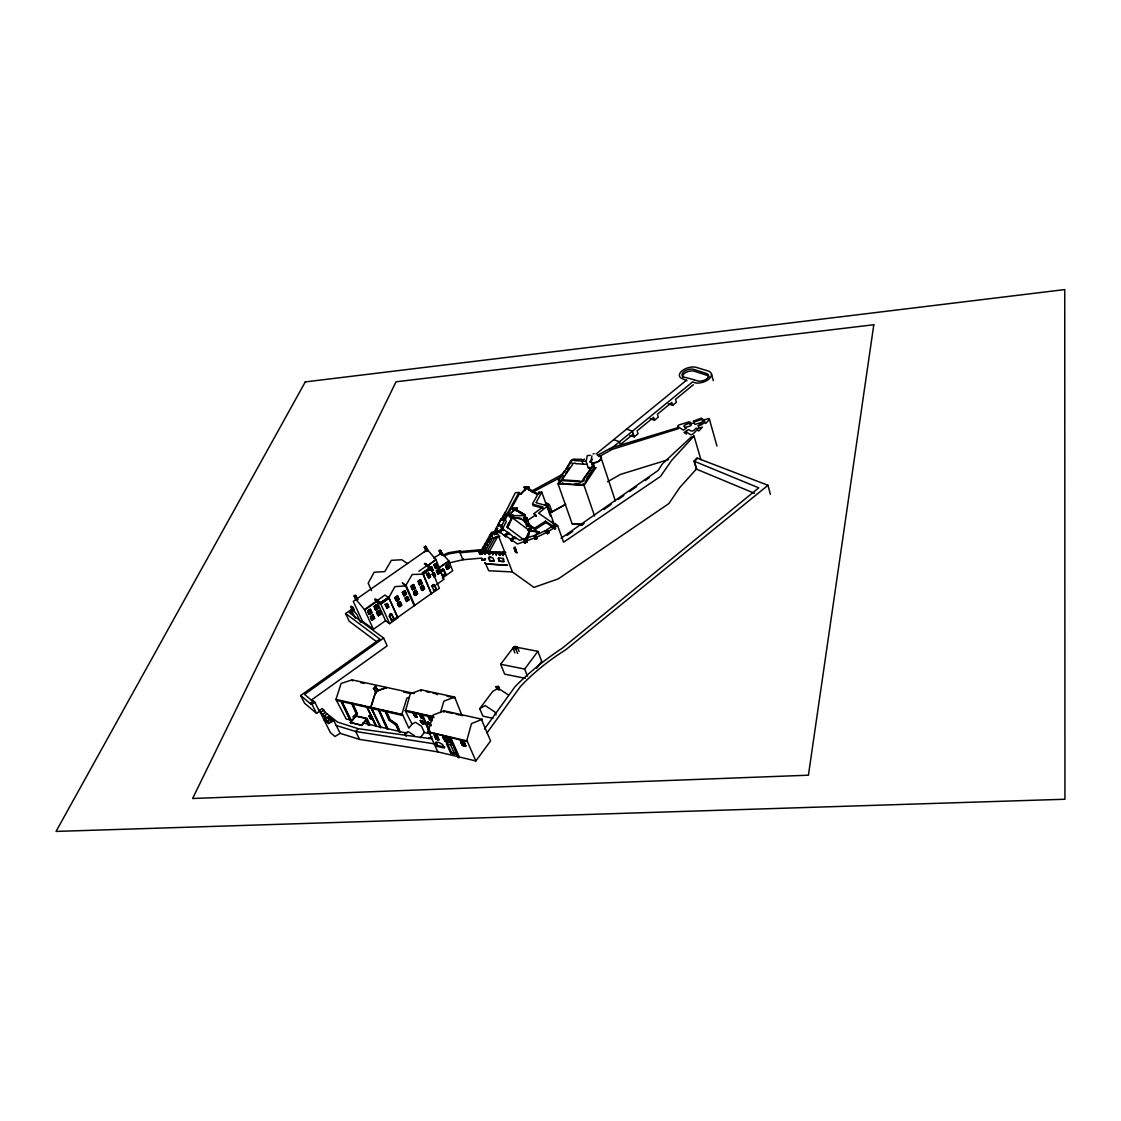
<?xml version="1.0" encoding="UTF-8"?>
<svg xmlns="http://www.w3.org/2000/svg" width="1121" height="1121" viewBox="0 0 1121 1121"><rect width="100%" height="100%" fill="white"/><g stroke="black" fill="none" stroke-linecap="round" stroke-linejoin="round"><path stroke-width="1.5" d="M481.329 554.082L481.007 552.849A1.667 0.953 -21.6 0 1 479.886 552.821L479.816 554.026L479.648 552.681A1.667 0.953 -21.6 0 1 479.494 551.952L479.073 551.742A2.298 1.317 -21.6 0 0 479.017 552.821L479.648 552.681M380.72 603.841L380.355 602.383L375.577 598.964L374.89 599.455L380.902 603.967L389.267 598.096L388.875 597.185L380.299 602.902L389.632 623.654L397.899 617.783L389.085 597.969L380.439 604.037L375.339 600.366M482.352 558.819A1.892 1.093 -21.6 0 0 482.661 560.122A1.892 1.093 -21.6 0 0 484.833 559.757L484.076 560.08L485.113 559.183M591.916 455.869L590.767 461.768L592.547 459.12M440.497 712.55L443.888 701.143L454.678 697.066L421.174 689.821L410.272 693.787L405.452 711.176L434.037 717.636M380.902 603.967L380.019 603.098L388.875 597.185M389.057 597.577L380.173 603.518M371.107 706.791L375.899 691.167L370.701 707.295L380.846 727.571L371.668 708.248M378.422 690.886L375.367 686.22L373.461 688.56L376.32 692.792L376.726 691.419L375.801 691.279M513.124 517.65L521.195 518.715L512.241 517.706L507.827 527.627L507.056 527.22C507.687 521.167 513.782 520.354 509.971 516.627C513.838 511.891 512.97 518.855 513.95 517.65M513.502 517.93L513.334 517.061M520.817 518.434L526.071 523.101L525.553 521.727M528.762 532.195C516.739 557.501 534.297 531.088 527.963 530.051C530.709 524.6 532.139 533.358 531.298 530.485L539.229 532.139L533.694 536.118M531.298 530.485L531.466 531.382L529.813 530.864M538.837 531.844L532.587 531.368M463.337 558.538L462.875 559.757L448.75 562.98M442.613 555.343L448.4 552.723L460.199 550.831L459.736 552.036L448.736 553.9L444 555.988M481.694 558.104L462.875 559.757L460.03 552.751L460.199 550.831M431.571 593.906L423.079 573.602L431.249 567.744L425.097 563.429L424.341 563.947L429.875 567.604L422.365 572.873L431.221 593.668L439.404 588.343L431.039 568.473L423.107 574.05M430.996 567.632L422.365 572.873M507.435 527.515L511.863 517.412L528.453 529.855M525.301 541.107L529.154 532.489M501.676 525.847L500.807 527.585L503.637 530.527L503.119 529.154L499.504 531.55L500.022 532.923L495.79 528.986L497.318 525.959L501.676 525.847L502.208 527.22L502.138 524.95L505.235 518.827L500.877 518.939L497.78 525.062L498.299 526.422M501.858 530.317L506.272 521.559L505.235 518.827M550.467 516.206L541.765 492.147L538.949 492.175L532.419 504.142L542.914 506.972L533.96 513.642L536.356 516.249L533.96 513.642M541.765 492.147L536.02 502.712L547.609 505.977L554.615 525.343M513.39 510.644L508.668 515.576L524.838 515.716L525.287 514.917L517.538 510.545L525.287 514.917M520.789 494.235L526.59 488.462L536.637 494.151L537.688 493.548L536.763 493.913L528.986 489.821L528.692 486.808L524.39 486.836L524.95 489.849L525.539 489.246M479.073 551.742L479.928 552.681L479.382 551.364A2.298 1.317 -21.6 0 1 480.853 550.481L483.235 550.397A1.471 0.841 -21.5 0 0 483.123 550.747L483.221 551.042A1.471 0.841 -21.5 0 0 483.936 551.35L485.141 551.406L485.211 554.306L485.841 551.434L488.966 551.56L489.681 553.41L488.994 554.531L490.381 553.438L489.653 551.588L492.904 551.728L493.618 553.578L492.862 554.769L493.478 551.756L496.225 551.882L496.939 553.718L496.183 554.965L496.925 551.91L499.49 552.022L500.204 553.872L499.42 555.161L500.877 553.9M483.627 549.668L485.043 547.104L483.137 547.09L481.708 549.64L483.627 549.668L484.146 551.882L483.417 550.047M485.365 546.516L486.71 544.091L484.833 544.077L483.473 546.502L485.365 546.516L485.771 548.954L485.043 547.104M486.99 543.573L488.574 540.714L486.752 540.7L485.127 543.573L486.99 543.573L487.439 545.927L486.71 544.091M488.896 540.126L490.185 537.8L488.378 537.8L487.089 540.098L488.896 540.126L489.288 542.55L488.574 540.714M490.438 537.337L491.671 535.109L489.905 535.109L488.644 537.337L490.438 537.337L490.9 539.635L490.185 537.8M491.951 534.605L493.212 532.307L491.488 532.293L490.185 534.605L491.951 534.605L492.385 536.945L491.671 535.109M485.099 551.56L492.455 538.206L499.868 536.244L494.613 538.22L486.542 552.709M495.916 531.844L494.221 531.83L495.762 529.098L497.444 529.098L495.916 531.844L496.323 534.647L495.51 532.573L493.815 532.559M388.749 597.731L394.886 586.633L405.55 585.919L412.234 574.47L423.332 574.19L431.333 568.263M495.51 532.573L494.235 534.899L493.212 532.307M502.376 520.172L503.749 517.678L502.18 517.678L500.078 521.405M506.188 513.264L504.128 514.217L505.375 511.989M513.278 511.344L514.665 509.971L517.384 511.33L517.033 507.897L512.731 507.897L513.068 511.344L508.668 515.576M529.238 489.821L528.692 486.808M517.033 507.897C516.641 512.703 520.48 512.759 524.838 515.716M528.986 489.821L529.448 488.994L536.959 493.548L539.439 493.534L538.949 492.175M517.384 511.33L517.678 510.615M508.85 515.716L509.004 514.973M488.252 553.564L497.346 537.183L495.132 537.239M524.95 489.849L524.39 486.836M503.483 520.242L518.995 492.441L515.282 492.806L501.395 520.298L500.877 518.939M504.814 520.144L519.499 493.8L518.995 492.441M498.593 524.053L499.77 521.952M496.183 554.965L495.454 553.129L496.225 551.882M499.42 555.161L498.705 553.312L499.49 552.022M488.994 554.531L488.266 552.695L488.966 551.56M485.211 554.306L485.141 551.406M503.96 561.565L499.279 561.285L503.96 561.565L502.839 558.678L500.246 557.894L498.144 558.384L499.279 561.285M503.203 555.399L502.488 553.536L505.221 553.368L505.753 552.289L503.343 552.191L504.072 554.04L503.203 555.399L501.76 553.494L502.628 552.149L500.148 552.05L499.321 553.354L500.036 555.203M502.488 553.536L503.343 552.191M502.488 555.343L503.343 553.998L502.628 552.149M494.207 560.962L489.625 560.682L494.207 560.962L493.072 558.076L490.522 557.291L488.49 557.796L489.625 560.682M485.099 562.714L486.01 563.891L485.183 562.952M489.653 554.573L488.924 552.737L489.653 551.588M492.862 554.769L492.133 552.919L492.904 551.728M687.103 430.436L684.034 432.496L686.556 434.093M586.745 478.331L592.981 469.012M594.55 516.01L584.055 485.407L595.854 467.737L593.626 467.597L595.854 467.737M559.799 481.343A3.181 1.78 -19.4 0 0 559.631 483.417A3.181 1.78 -19.4 0 0 562.616 483.627L579.627 484.734A3.251 1.836 -19 0 0 583.649 484.58A3.251 1.836 -19 0 0 585.246 481.848L594.662 467.751L593.64 464.697L583.032 479.27A2.102 1.177 -19 0 1 581.799 481.105A2.102 1.177 -19 0 1 579.221 480.951L561.803 479.83A2.088 1.163 -19.4 0 1 559.155 479.83A2.088 1.163 -19.4 0 1 560.192 477.994L571.374 461.642A1.696 0.939 -19 0 1 572.775 460.227A1.696 0.939 -19 0 1 574.625 460.633L586.185 461.292M593.64 464.697L584.209 478.793A3.251 1.822 -19 0 1 582.598 481.512A3.251 1.822 -19 0 1 578.562 481.68L561.551 480.587A3.195 1.78 -19.4 0 1 558.412 480.236A3.195 1.78 -19.4 0 1 559.169 477.924L565.769 469.531L570.351 461.586A3.181 1.752 -19 0 1 572.509 459.512A3.181 1.752 -19 0 1 575.774 459.358L581.533 459.218L582.864 463.772M591.089 461.782L589.786 461.712L591.089 461.782L592.701 466.574M591.58 468.074L588.273 467.877L589.618 467.331M599.637 456.009A5.801 3.223 -18.5 0 1 600.338 459.54A5.801 3.223 -18.5 0 1 594.887 462.553L591.832 462.861A6.292 3.489 -18.5 0 0 600.73 459.624A6.292 3.489 -18.5 0 0 597.493 455.252L598.558 455.658M584.601 459.064L581.827 460.745M582.458 524.628L572.158 523.829L557.978 483.712L559.94 480.825M561.999 478.373L563.765 475.78M567.506 470.316L569.454 467.471M561.257 481.021L572.425 464.669A1.696 0.939 -19 0 1 573.812 463.253A1.696 0.939 -19 0 1 575.662 463.66L587.222 464.332M487.089 732.826L520.452 686.486A189.309 129.994 -19.2 0 1 565.671 649.83L767.969 485.295L770.365 494.277M484.44 729.028L514.931 686.823A242.36 169.733 -18.5 0 1 562.097 648.33L758.749 487.831L693.997 461.151L696.87 457.985L767.969 485.295M475.865 760.949L490.606 740.911L482.016 720.817L482.226 719.304L444.098 710.812L433.182 714.988L427.928 731.831L466.546 741.471L467.037 740.813L475.865 760.949L459.344 756.997L450.418 736.959L449.297 738.249L448.148 737.982L450.264 740.421L449.297 738.249M536.693 668.102L541.737 661.292L537.87 651.343L513.95 646.733L500.639 664.263L504.674 674.141L525.203 678.331M464.809 744.134L463.351 743.798L464.809 744.134L465.747 746.264L464.29 745.913L466.168 745.703M459.344 756.997L458.881 757.642L458.545 756.815L437.821 751.869L359.547 739.384L340.125 733.33L333.736 720.439L328.761 716.263L323.941 719.752L328.537 723.648L333.736 720.439M527.487 676.187L524.656 669.069L537.87 651.343M462.23 741.247L463.702 741.598L464.626 743.727L463.169 743.377L462.651 740.687L463.59 742.817L465.047 743.167M461.207 742.915L460.689 740.238L461.207 742.915L462.665 743.265L462.146 740.575L462.665 743.265M461.39 743.335L463.267 743.111L463.786 745.801L462.328 745.465L461.39 743.335L462.847 743.671L463.786 745.801M454.79 754.279L450.572 744.834L446.55 743.896L450.768 753.312L454.79 754.279L455.448 753.396L451.441 752.429L447.209 743.013M462.847 743.671L463.59 742.817M462.328 745.465L461.81 742.775M466.546 741.471L471.465 723.606L482.226 719.304M499.181 689.779L498.537 686.444L495.86 686.613L496.981 689.331L499.181 689.779L498.537 686.444M450.768 753.312L451.441 752.429M451.371 742.901L450.852 740.21L451.371 742.901L450.222 742.62L449.689 739.944L451.791 742.34M450.572 744.834L451.245 743.952M492.946 718.323L482.885 716.109L479.704 708.668L492.708 691.391L497.444 688.7M444.084 738.585L444.645 741.317L445.864 741.612L445.303 738.865M446.214 741.682L447.825 741.415L446.214 741.682L445.233 739.51L446.845 739.229M447.629 739.804L447.069 737.072L447.629 739.804L448.778 740.084L446.648 737.632M448.722 742.27L450.306 741.99L448.722 742.27L447.783 740.154L449.353 739.874M437.05 746.334L435.452 742.803L438.395 742.214L442.655 744.498L444.238 748.029L437.05 746.334L437.694 745.479L436.097 741.948M445.752 736.763L446.284 739.454L445.093 739.173L444.561 736.497M443.51 738.809L442.977 736.119L443.51 738.809L444.743 739.103L444.21 736.413L444.743 739.103M514.959 652.954L513.11 648.344L514.609 646.383L517.285 646.901L519.121 651.511M445.864 741.612L444.883 739.426L446.704 738.907M444.645 741.317L446.284 741.051M447.811 737.898L449.199 739.524L448.05 739.257M517.636 653.487L515.8 648.863L517.285 646.901M438.017 737.884L436.756 737.59L437.708 739.692L438.97 739.986L438.017 737.884L436.756 737.59M437.358 739.608L436.826 736.959L434.948 737.17L435.901 739.271L437.358 739.608L436.405 737.506L434.948 737.17M437.708 739.692L437.176 737.029M436.237 737.128L435.691 734.437L436.237 737.128L434.78 736.777L434.233 734.087L435.2 736.231L436.658 736.567M436.041 734.507L437.835 737.492L437.302 734.801M437.835 737.492L436.994 736.651M435.901 739.271L435.368 736.609M430.66 733.919L424.341 732.447L421.51 726.24L415.443 722.274L412.024 724.054L408.829 728.146L402.677 714.862L386.156 711.092L389.884 720.074L396.61 724.614L400.099 732.083L396.918 724.222L390.192 719.682L386.156 711.092M428.264 732.588L428.768 731.929L437.821 751.869M443.888 712.311L444.098 710.812M454.678 697.066L461.88 715.282M427.76 722.05L428.376 723.423C431.039 724.755 426.12 719.724 428.18 723.662L430.324 724.334L430.94 725.693L428.684 722.274M430.772 720.369L428.348 717.118L429.721 720.13L430.772 720.369L429.413 717.356L428.348 717.118M428.46 723.62L429.819 725.441L428.46 723.62L429.399 723.83M430.982 720.411L429.623 717.398L430.702 717.636L432.061 720.663L428.544 716.865M429.609 722.765L430.226 724.138L428.726 722.569L430.422 723.886M429.539 723.69L429.819 725.441M429.441 724.138L431.123 725.441L429.623 723.886M420.221 737.786L424.341 732.447M423.332 722.26L421.706 720.677M423.416 722.456C424.481 726.128 423.598 721.279 422.239 722.485M422.645 723.788L421.006 722.204L422.645 723.788L422.337 722.036M423.85 724.068L422.421 722.232M429.077 718.701L430.324 718.701M430.702 717.636L429.819 717.16M430.044 718.757C427.003 717.888 433.981 719.29 430.128 718.953M421.51 717.006L422.575 716.964L423.023 718.603L421.02 718.155L420.389 716.753L421.468 716.711M423.22 722.709L420.907 721.994L420.291 720.635L421.51 720.635L422.855 723.844M420.473 720.397L421.93 722.232L421.51 720.635M415.26 715.604L416.844 717.202L416.409 715.576C413.607 714.385 417.04 718.883 415.232 715.31L414.083 715.338L415.681 716.936M422.379 717.216L420.291 716.543L419.843 714.904M421.37 716.501L420.725 715.1L423.023 718.603M420.964 715.156L422.295 716.992L420.964 715.156L421.65 715.59M437.246 694.726L437.708 694.123L432.86 693.072M421.594 716.557L421.902 718.351M400.099 732.083L399.118 731.859L396.231 724.628L389.281 719.78L385.078 710.854L381.911 710.125M416.844 717.202L416.213 715.815L413.985 715.114L413.537 713.474L415.134 715.1L413.537 713.474M416.311 715.352L415.667 713.951L414.532 713.979L415.471 714.203C417.853 716.403 413.733 715.338 414.49 713.685M414.714 716.725L415.863 716.697M415.891 716.978L415.457 715.352M402.677 714.862L401.808 714.371L406.881 698.075L409.193 697.36M405.452 711.176L412.024 724.054M421.062 691.209L421.174 689.821M387.586 729.14L378.744 709.411L387.894 728.762L381.154 727.179M380.846 727.571L376.558 726.1L367.043 707.197M376.558 726.1L369.972 724.558L367.029 718.449L355.721 715.815L350.327 722.47L361.803 725.455L366.511 719.598L369.299 725.399L369.972 724.558M385.078 710.854L388.973 720.172L395.923 725.021L399.118 731.859M371.093 718.561L369.916 716.277M371.794 718.953L370.757 716.249L369.061 716.081L370.266 718.589L371.794 718.953L370.603 716.445L369.061 716.081M369.299 725.399L368.375 725.175L369.047 724.348M368.375 725.175L365.586 719.388L366.259 718.547L356.898 716.375L355.203 716.964L350.481 722.779M350.327 722.47L361.649 725.133L367.029 718.449M370.266 718.589L371.948 718.757M371.163 717.622L369.622 717.258M386.717 687.439L377.469 690.69L386.381 687.86M373.461 688.56L374.428 688.77L376.334 686.43M340.966 701.256L350.312 720.411L341.288 700.877M350.312 720.411L351.083 720.13L341.751 700.989M402.271 715.366L336.44 700.373L335.964 699.392L341.12 683.418L352.092 679.887L414.448 693.493M336.44 700.373L346.207 718.995L350.621 720.018M693.997 461.151L696.351 469.11L679.915 487.355L668.887 503.567L558.328 578.842L533.96 587.39L512.409 571.948L495.79 528.986M432.202 738.893L358.244 728.706L355.707 731.495L336.23 725.483M700.947 459.792L694.011 435.999L671.703 460.311L660.465 476.439L563.597 542.186L557.627 525.609L555.652 524.138L553.017 525.805L555.484 528.664L554.601 529.224L552.121 526.366L546.572 529.869L549.038 532.741L547.44 533.75L544.96 530.878L535.698 535.095L536.833 538.767L535.263 539.327L534.745 537.94L526.492 540.826L527.01 542.214L525.357 542.788L524.838 541.401L517.468 543.993L511.456 539.832L515.17 537.351L519.612 540.364L524.082 538.907L524.614 540.28L526.422 539.691L525.903 538.304L534.114 535.614L534.633 537.001L536.216 536.483L535.698 535.095M479.76 551.56L479.914 551.406A1.667 0.953 -21.6 0 1 482.408 551A1.667 0.953 -21.6 0 1 481.413 552.709L481.862 553.928M698.243 425.742L704.128 420.375C706.776 421.86 700.485 426.106 698.243 425.742L698.929 428.124L702.377 427.101L698.775 431.025L697.78 430.226M525.203 489.05L520.284 494.207L520.831 493.408M697.626 458.265L694.431 461.32L696.772 469.293M481.806 558.973A2.074 1.205 -21.6 0 0 482.815 559.954A2.074 1.205 -21.6 0 0 485.001 559.281L485.351 558.959A2.074 1.205 -21.6 0 0 485.603 558.608M484.188 559.281L484.762 559.603A1.653 0.953 -21.6 0 1 482.478 558.917M352.849 716.894L356.632 713.545L351.658 703.245L356.324 713.923M353.577 717.062L357.431 713.727L352.456 703.428L357.123 714.105M629.848 435.326L634.234 436.882L638.031 433.757L637.12 430.856L653.641 417.306L654.524 420.207L658.265 417.138L657.382 414.238L671.801 402.411L672.656 405.312L676.355 402.271L675.501 399.384L693.367 384.727M610.174 449.409L692.568 381.939L695.987 383.018A10.818 5.745 -16.1 0 0 709.593 378.492A10.818 5.745 -16.1 0 0 708.08 370.981L696.001 367.282A10.607 5.605 -16.3 0 0 681.806 371.009A10.607 5.605 -16.3 0 0 682.647 378.814L686.837 380.706M633.323 433.981L620.403 444.575L619.507 441.772L613.663 439.67M596.064 454.047L686.655 380.075M547.609 505.977L538.626 513.138L556.156 525.525L555.652 524.138M325.286 712.424L322.245 708.472L319.401 710.518L322.428 714.483L325.286 712.424L337.631 722.134L358.244 728.706M327.108 713.965L324.249 716.025L322.428 714.483M300.666 695.51L304.562 703.231L316.556 713.376L319.387 711.345L314.847 702.264L313.418 701.073L310.573 703.105L311.232 704.408L300.666 695.51L379.893 639.096L345.576 613.509L352.344 609.053L357.039 614.644L360.57 622.309L362.335 621.062L373.405 629.287L385.554 620.684L389.632 623.654M321.223 712.059L324.067 709.999M436.475 584.63L444.014 579.291L435.915 559.589L427.423 549.654L356.8 598.88L355.147 595.265L354.138 595.98L355.791 599.581M310.573 703.105L312.002 704.296L314.847 702.264M424.214 551.938L426.176 550.537M311.274 700.135L387.165 645.85L383.634 638.087L349.304 612.598L351.868 610.819L355.413 618.456M383.634 638.087L304.562 694.403L314.076 702.377L313.418 701.073M388.328 596.792L397.563 617.545L431.221 593.668M373.265 619.437L371.752 619.983L373.265 619.437L371.668 615.653L372.803 614.854L373.868 616.648L371.037 618.442M374.316 618.175L373.181 618.974L374.68 618.442L373.615 616.62L374.68 618.442M377.987 611.197L379.052 613.019L377.987 611.197L379.108 610.399L380.187 612.22L377.357 613.986L378.422 615.793L379.585 614.981L378.884 613.439L377.707 611.393L376.558 612.206L377.623 614.028L376.558 612.206M379.851 614.798C378.295 610.483 379.052 616.564 380.986 614L379.921 612.178L380.986 614M440.945 571.654L443.93 569.552A2.06 1.569 -56.1 0 0 440.945 571.654L440.105 571.107A2.06 1.555 -56.1 0 1 440.413 569.972M435.284 575.83L434.219 576.586L435.494 575.97L434.64 574.288L435.494 575.97M439.082 573.434L437.765 574.092L439.082 573.434L437.484 569.972L436.377 570.757L437.975 574.218M440.455 572.481L439.166 573.097L440.455 572.481L438.857 569.006L437.765 569.776L439.362 573.237M447.84 563.989L448.442 564.802L447.363 565.559L446.761 564.746L448.302 568.571L447.209 569.328L446.494 568.249L447.938 567.716M447.209 569.328L446.606 568.473L448.89 566.553L447.825 567.31L448.54 568.389L449.605 567.632L449.003 566.792L449.605 567.632M397.352 603.238L400.169 601.711L401.654 605.06L399.006 606.713C396.035 598.11 398.403 610.847 401.654 605.06M413.439 592.056C415.345 588.609 412.36 597.787 416.227 594.691L414.812 591.103L415.961 590.277L417.573 593.752L416.409 594.564L417.573 593.752M421.986 590.515L420.389 587.054C423.85 584.167 421.622 593.191 422.953 589.618M422.855 585.316L424.453 588.777L423.346 589.562L421.748 586.087L423.009 585.414L423.668 586.97L421.16 588.861L422.169 587.824L421.51 586.269M397.521 603.364L400.169 601.711M404.835 598.194L406.11 597.521L407.582 600.87L406.461 601.655L404.989 598.306M406.222 597.227L407.469 596.554L408.941 599.903L407.68 600.59L406.363 597.325M414.812 591.103L416.115 590.389M421.664 586.367L420.389 587.054M423.009 585.414L421.748 586.087M446.957 568.711L447.685 567.716L448.302 568.571M448.288 567.787L449.353 567.03M446.859 569.09L447.938 568.333M449.255 567.408L448.54 568.389M399.58 603.911L400.842 603.238L399.735 604.009C397.324 598.866 402.145 609.39 399.707 604.191L400.814 603.42M423.514 586.872L422.575 587.754M408.17 598.138L407.063 598.908M414.139 593.668L416.662 591.874M405.62 599.973L406.881 599.287M407.147 599.104L408.254 598.334L408.941 599.903M416.858 592.112L414.195 593.794M421.314 588.959L422.169 587.824M423.78 587.222L422.519 587.894M442.094 575.844L445.065 573.728L445.906 574.288L442.921 576.39L440.819 572.789M414.896 595.419L416.227 594.691M424.453 588.777L423.346 589.562M442.263 578.128L452.702 570.743L448.848 561.075L438.339 568.473M389.267 615.919L392.21 614.644L389.828 616.326A1.499 1.149 -53.4 0 1 390.528 614.378A1.499 1.149 -53.4 0 1 392.21 614.644M397.479 616.83L391.832 620.796L389.351 616.102L391.719 614.42L394.214 619.128L391.719 614.42M431.711 586.521L434.023 584.882L436.461 589.45L434.135 591.075L433.435 590.599L435.761 588.973M389.351 616.102L392.294 614.826M436.461 589.45L434.724 585.358L432.412 586.998L434.135 591.075M434.71 566.778L437.302 564.956L436.447 563.246L435.34 564.017L436.952 567.534L438.059 566.75L437.19 565.026L438.059 566.75M437.4 565.166L435.999 565.601L437.302 564.956M369.145 614.28C372.368 612.108 368.431 616.452 368.445 612.739L369.986 612.178L368.809 613.005L369.51 614.546M372.088 612.739L370.533 613.299L372.088 612.739L370.196 609.123L369.005 609.964L370.687 613.719M375.479 609.824C378.674 607.68 374.736 611.982 374.764 608.269L375.941 607.456L376.642 609.011M378.408 608.283L376.88 608.843L378.408 608.283C378.085 605.116 374.932 607.33 377.245 609.095M431.767 570.897C434.724 568.809 430.814 572.845 431.109 569.328L432.23 568.557L432.874 570.113M437.849 566.623L436.952 567.534M435.579 568.501L436.728 567.688L435.102 564.185L433.953 564.998L435.368 568.361L436.728 567.688M427.367 574.442L429.021 573.279L429.693 574.863L428.04 576.026L426.667 573.966L428.04 576.026M394.97 597.605L397.479 595.84L399.118 599.315C395.559 605.943 393.289 591.328 396.61 601.08M403.448 591.636L405.073 595.125L403.952 595.91L402.313 592.434L403.448 591.636L404.289 593.331M404.807 590.683L406.433 594.158L405.312 594.957L403.686 591.468L404.807 590.683L405.648 592.378L403.098 594.228M410.959 586.339C412.626 583.158 411.099 590.753 411.113 586.451M412.332 585.386L413.495 584.559L414.336 586.269L411.743 588.133L412.584 589.828L413.733 589.015C411.239 580.454 411.939 589.324 414.336 586.269M419.534 584.854L417.923 581.379L419.058 580.58L420.655 584.055L419.38 584.756L420.655 584.055M420.893 583.887L419.296 580.412L420.403 579.641L422 583.116L420.739 583.789L422 583.116M395.124 597.703L397.633 595.952M403.602 591.748L402.313 592.434M404.961 590.781L403.686 591.468M412.486 585.484L413.649 584.672M419.212 580.678L417.923 581.379M420.543 579.739L419.296 580.412M385.526 604.681L387.221 603.49L387.922 605.046L386.227 606.237L385.049 604.331L386.227 606.237M427.339 575.549L429.693 574.863M429.133 574.737L427.479 575.9L428.867 577.988L430.52 576.825L429.133 574.737L430.52 576.825M438.227 568.193L448.848 561.075M370.238 616.662C372.662 614.784 369.019 618.189 372.116 620.249M385.736 605.886L387.922 605.046M371.668 615.653L373.167 615.121M376.922 612.472L378.071 611.66L378.772 613.215M378.352 611.463L379.487 610.665M404.135 593.233L403.014 594.018L404.373 593.527M405.494 592.266L404.373 593.065L405.746 592.575L406.433 594.158L405.312 594.957M411.659 587.936L413.257 587.278L413.943 588.861L415.106 588.049L414.266 586.353L415.106 588.049M428.18 576.376L429.833 575.199M387.586 605.046L385.89 606.223L387.123 608.227L388.805 607.036L387.586 605.046L388.805 607.036M398.333 597.563L395.839 599.315M418.694 583.158L421.244 581.351M434.43 576.726L432.818 573.251L433.883 572.509L434.738 574.19L433.575 575.031M411.743 588.133L412.892 587.32L413.733 589.015M413.257 587.278L414.42 586.451M431.655 574.358L432.762 573.574L434.163 576.909M434.093 572.635L432.818 573.251M438.339 571.64L437.694 570.099L436.377 570.757M437.12 572.551L439.698 570.687L439.054 569.146L437.765 569.776M386.381 606.573L388.062 605.382M429.819 576.348L428.166 577.525L428.867 577.988M370.939 618.189L372.088 617.377L371.387 615.849M373.868 616.648L372.733 617.447L372.032 615.919M447.363 565.559L445.443 565.685L446.046 566.497L447.125 565.727M377.259 613.762L378.408 612.949M378.688 612.753L380.187 612.22M445.794 565.923L446.887 565.152M447.125 564.984L448.204 564.227M371.401 618.708L372.088 617.377M372.48 617.419L373.98 616.886M377.357 613.986L378.884 613.439M379.15 613.243L380.285 612.444M388.314 606.685L387.123 608.227M396.47 600.968L399.118 599.315M405.073 595.125L403.952 595.91M413.579 588.917L412.43 589.716L411.897 588.245M414.952 587.936L413.943 588.861M434.738 574.19L433.673 574.933M438.129 571.514L437.022 572.299L438.437 571.892M439.502 570.547L438.409 571.318L439.81 570.939M446.999 565.32L448.078 564.564L448.806 565.685L447.727 566.441L446.761 565.502L446.046 566.497M445.766 566.469C447.237 564.48 445.906 569.356 446.845 565.713M447.097 565.545L448.162 564.788L448.806 565.685M434.836 574.428L433.196 574.989L432.762 573.574M440.105 571.107L443.089 568.992L440.175 571.262L441.015 571.808L444 569.706L445.906 574.288M447.447 565.769L448.526 565.012M446.046 567.142L447.125 566.385M448.442 565.446L447.377 566.203L448.19 567.548M378.057 615.527L379.585 614.981M379.487 614.532L380.622 613.733M446.144 567.394C449.171 566.021 445.401 567.338 446.494 568.249M447.475 566.455L448.54 565.699L449.255 566.792M447.825 566.694L448.904 565.937M331.816 721.7L329.392 719.528L326.701 721.42L325.608 719.22L328.299 717.328L331.928 720.579L329.224 722.485L325.608 719.22M440.427 553.97L441.408 553.284L440.105 550.145L439.124 550.845L440.427 553.97L441.758 554.839L442.753 554.138L440.105 550.145M362.335 621.062L353.255 601.402L356.016 599.427L364.451 609.586L384.979 595.055L389.267 598.096M418.932 571.234L427.143 565.488L430.002 567.38M435.915 559.589L427.171 566.161L435.873 559.813M376.936 601.431L364.661 610.034M367.618 610.931C371.065 609.221 365.558 611.548 368.809 613.005M373.952 606.489C376.418 604.597 372.733 608.016 375.843 610.09M377.006 609.278L375.367 605.494L376.53 604.681L377.595 606.503L376.067 607.05L377.595 606.503M369.005 609.964L370.561 609.39L371.261 610.931L370.07 611.772L370.897 610.665M375.367 605.494L376.894 604.948M431.459 566.75L430.352 567.52L431.669 566.876L432.328 568.445L431.221 569.23L432.117 568.305L431.669 566.876M436.644 563.373L435.34 564.017M431.249 567.744L425.097 563.429M368.319 612.486L369.86 611.912L368.683 612.753L367.982 611.197M374.666 608.044L375.829 607.218L375.129 605.662M376.194 607.484L375.031 608.311L374.33 606.755M371.724 612.472L371.009 610.931L369.832 611.758L371.373 611.197M375.129 608.535L375.829 607.218M376.544 607.54L377.707 606.727M431.613 586.311L433.939 584.672L434.724 585.358M391.271 620.389L393.639 618.722M567.072 535.39L572.747 531.41M581.267 525.427L584.111 523.423M603.981 509.466L611.085 504.478M618.189 499.49L623.865 495.51M629.54 491.516L636.644 486.528M645.164 480.545L649.423 477.546M352.386 607.89L353.059 607.428L354.306 610.132L353.647 610.595L350.635 606.601L353.059 607.428M439.124 550.845L440.469 551.714L441.45 551.014M433.533 557.992L441.828 553.115L448.722 560.794M431.109 569.328L432.117 568.305M561.089 538.22L658.167 470.414L662.483 463.8L691.279 436.952A3.699 2.06 -16.4 0 0 694.011 435.999M425.784 550.789L424.27 547.174L425.644 546.221L428.082 550.439L426.723 551.392L426.05 550.607M355.021 596.624L356.044 595.924L357.697 599.525L356.688 600.239L354.138 595.98M424.27 547.174L425.195 547.777L426.569 546.824M499.504 531.55L505.893 536.987L505.361 535.614L509.018 533.162L515.688 538.725L515.17 537.351M515.282 551.672L517.159 552.989L515.24 548.491L514.035 547.496L514.007 548.309L515.282 551.672L516.136 551.098L515.057 546.936M526.842 520.873L535.852 514.861M505.361 535.614L510.587 539.229L514.301 536.749M510.587 539.229L511.106 540.602L514.819 538.136M504.31 534.885L507.967 532.447L508.5 533.834L504.842 536.258M498.705 531.004L502.306 528.608M499.223 532.377L502.839 529.981M528.509 523.927L534.353 528.285L545.507 521.195L552.667 525.889M531.074 531.088L531.83 531.158M553.157 527.276L546.011 522.582L534.871 529.658L534.353 528.285M539.005 532.741L529.028 525.301L528.313 525.763L530.836 526.758M527.963 530.051L530.92 528.706M523.409 518.014L525.203 516.879L527.29 518.434L525.581 519.794L523.409 518.014L525.287 517.103L527.374 518.659M527.29 518.434L525.497 519.569L528.257 526.674M545.479 532.265L547.076 531.256M547.44 533.75L546.922 532.363L536.314 537.379L536.833 538.767M546.572 529.869L548.533 531.354L554.096 527.837M553.017 525.805L554.979 527.276L557.627 525.609M509.971 516.627L513.026 515.226M525.525 518.673C528.019 517.65 524.782 520.186 524.053 517.552L524.978 516.977L526.45 518.084M523.815 517.972L525.174 517.117L526.926 518.477L525.567 519.317L523.815 517.972L525.02 516.725L526.926 518.477M523.661 517.566L525.427 518.911L526.786 518.07M340.125 733.33L334.969 736.511L330.373 732.602L319.401 710.518M479.704 708.668L485.239 705.571L494.837 711.975L496.099 714.96M607.512 481.778L620.431 474.421L668.382 459.61M599.118 456.597L612.248 449.353L678.275 428.698A3.545 1.962 -16.6 0 1 678.723 427.886M550.565 512.647L552.036 511.849M550.411 512.591L552.093 511.989L549.598 505.081A6.208 4.932 -45.3 0 0 545.493 503.147M531.27 491.278L562.532 474.295M597.451 455.322L608.086 449.549A12.597 6.992 -18.1 0 1 613.173 447.279L677.939 427.647M565.502 504.338L552.093 511.989M551.896 511.793L565.559 504.478M532.293 492.343L559.841 477.686M483.529 559.996L483.838 560.024M485.141 562.784L488.728 570.743L512.409 571.948M485.883 563.961L507.519 565.25L486.01 563.891M565.545 473.188L566.834 472.572L566.539 471.745M428.292 738.417L432.131 736.735M485.407 558.973A1.892 1.093 -21.6 0 1 483.067 560.024L484.076 559.968M593.121 453.935L594.102 453.627M481.512 553.059L484.482 552.471M701.592 422.379L695.02 424.439L694.025 422.953L689.807 424.242L691.139 424.481L690.816 425.756L686.038 427.255A1.766 0.981 -16.5 0 0 685.295 427.605M490.872 556.759L488.84 557.263L489.975 560.136M480.993 553.214L479.466 553.143M590.305 455.308L587.278 455.616L586.115 461.502L588.273 467.877M519.499 493.8L521.125 493.632M460.493 551.546L482.955 549.528M460.03 552.751L482.324 550.761M497.78 525.062L502.138 524.95M524.067 487.439L528.355 487.411M512.157 508.92L516.473 508.92M504.072 517.103L502.502 517.103L503.875 514.651L505.417 514.651M496.141 528.411L497.822 528.411M495.02 533.904L496.715 533.918M487.803 541.933L489.625 541.961M503.343 553.998L504.072 554.04M485.141 552.513L488.266 552.695M488.924 552.737L492.133 552.919M492.708 552.961L495.454 553.129M496.127 553.157L498.705 553.312M499.321 553.354L501.76 553.494M484.118 559.113L485.057 559.463A2.298 1.331 -21.6 0 1 482.633 560.122A2.298 1.331 -21.6 0 1 481.624 558.959M484.258 559.477L485.127 559.533M575.045 483.669L580.272 484.006M557.978 483.712L584.055 485.407M572.102 523.689L582.416 524.488M434.163 743.812L355.707 731.495L359.547 739.384M531.69 530.779L539.229 532.139M513.712 517.341L521.195 518.715M513.11 648.344L515.8 648.863M500.639 664.263L524.656 669.069M495.86 686.613L498.06 687.075M426.386 691.671L429.623 692.372M446.999 696.141L455.028 697.879M360.822 682.703L364.115 683.418M403.504 692.035L410.034 693.451M446.102 711.961L452.73 713.446M456.037 714.189L462.665 715.66M405.045 710.28L433.631 716.725M409.039 711.387L420.151 713.895M423.822 714.722L431.655 716.487M421.93 714.778L428.965 731.312M413.341 713.713L414.308 713.937M419.66 715.142L420.543 715.338M416.073 716.739L417.04 716.964M431.179 720.172L432.244 720.411L430.884 717.398M335.964 699.392L401.808 714.371M357.277 704.52L365.306 706.356M367.352 706.819L370.168 707.463M371.976 707.869L378.141 709.271L386.983 729M420.291 720.635L421.314 720.873M427.563 722.302L428.502 722.513M421.188 721.952L422.211 722.19M423.037 723.591L424.032 723.816M427.928 731.831L466.21 740.715M433.799 734.647L435.27 734.984M436.882 735.362L435.607 735.068L436.573 737.198M442.557 736.679L443.79 736.959M444.14 737.043L445.331 737.324L446.284 739.454M460.269 740.799L461.726 741.135M365.586 719.388L366.511 719.598M461.628 742.368L463.085 742.705M443.664 739.131L444.883 739.426M445.233 739.51L446.424 739.776L447.405 741.962M447.783 740.154L449.885 742.55M449.269 740.505L450.432 740.771M436.321 738.725L437.779 739.061M438.129 739.145L439.39 739.44M462.749 744.905L464.192 745.241M362.812 722.877L367.478 723.984M387.894 728.762L399.426 731.467M400.407 731.691L406.853 733.204M437.694 745.479L444.883 747.175M532.909 505.501L543.419 508.331M511.61 519.121L510.826 518.729M668.242 403.854L672.656 405.312M650.124 418.708L654.524 420.207M626.583 429.119L632.44 431.179L634.234 436.882M696.351 469.11L754.517 493.31M704.815 422.757L705.768 423.416L709.145 419.73A1.457 0.799 -16.1 0 0 708.206 418.665L702.166 420.487L702.909 420.921M414.266 735.6L408.17 731.607L404.765 733.358L406.208 736.455M435.102 564.185L433.953 564.998M426.414 565.993L430.268 568.557M498.256 688.238L507.785 694.572M407.526 563.569L401.836 559.757L391.369 560.332L384.797 571.598L374.204 572.228L368.164 583.144L371.541 590.641M503.119 529.154L507.967 532.447M421.314 581.519L420.137 582.121M419.969 582.458L418.848 583.256M511.106 540.602L511.989 541.219L511.456 539.832M407.469 596.554L408.254 598.334M406.11 597.521L406.643 598.992L405.774 600.085M407.582 600.87L406.727 599.189M398.782 602.692L400.113 605.943M399.426 604.401L398.473 605.284M326.659 717.734L324.249 716.025L325.594 718.701M387.221 603.49L387.432 604.695M380.523 603.056L374.89 599.455M375.997 599.903L379.529 602.425M355.147 595.265L356.044 595.924M351.868 610.819L350.677 609.936L352.092 612.991M376.544 641.688L349.135 621.146L345.576 613.509M526.618 518.547L524.978 516.977M544.96 530.878L546.922 532.363M507.056 527.22L525.315 540.911M545.787 504.478A4.652 3.713 -44 0 1 547.931 505.697L548.127 505.893A4.652 3.699 -45.3 0 0 545.1 504.688M549.822 512.843L547.819 507.715M353.017 608.591L354.306 610.132M357.024 598.712L357.697 599.525M312.002 704.296L316.556 713.376M328.299 717.328L329.392 719.528M341.443 701.368L350.775 720.509M376.25 726.492L366.903 706.72L375.815 726.38M352.092 679.887L352.583 680.895M369.215 715.899L370.42 718.393M371.261 708.164L380.453 727.473M375.367 686.22L376.74 689.135M374.428 688.77L376.32 692.792M351.307 606.139L352.555 608.829L351.882 609.292L350.635 606.601M370.589 616.928L371.303 618.456M364.451 609.586L373.405 629.287M372.803 614.854L373.503 616.382M369.37 610.23L370.07 611.772M370.196 612.024L370.897 613.565M372.845 617.685L373.545 619.24M368.795 610.104L369.496 611.646M369.622 611.912L370.322 613.453M372.2 617.615L372.901 619.17M377.721 614.252L378.422 615.793M422.253 714.371L429.791 730.99M421.734 714.245L428.797 729.911M421.692 716.767L422.323 718.155M376.628 600.898L385.554 620.684M376.53 604.681L377.231 606.237M377.343 606.475L378.043 608.016M379.108 610.399L379.823 611.954M375.731 605.76L376.446 607.316M378.52 613.173L379.22 614.714M414.728 713.741L415.359 715.142M414.532 713.979L415.162 715.38M389.912 616.508L391.832 620.796M458.881 757.642L449.605 736.763L458.069 757.446M448.148 737.982L449.115 740.154M397.479 595.84L398.964 599.217M399.847 601.487L401.5 604.962M463.351 743.798L464.29 745.913M404.233 593.429L404.919 595.013M414.756 605.354L406.124 585.512L402.313 582.892L405.55 585.919L414.195 605.746M413.593 592.168L415.05 595.531M413.495 584.559L414.181 586.157M415.961 590.277L417.418 593.64M414.966 591.201L416.409 594.564M412.122 585.54L412.808 587.124M414.616 591.229L416.073 594.592M420.403 579.641L421.846 583.018M423.626 587.124L424.299 588.679M422.435 588.175L423.107 589.73M419.058 580.58L420.501 583.957M428.32 572.803L428.993 574.386M431.081 569.622L431.739 571.192L430.884 569.496M433.309 575.227L433.953 576.783M425.644 546.221L427.157 549.836M425.195 547.777L426.723 551.392M432.426 568.683L433.084 570.253M433.883 572.509L434.542 574.05M431.319 569.468L431.977 571.037M436.447 563.246L437.106 564.816M439.6 570.799L440.245 572.341M438.241 571.766L438.886 573.307M443.79 570.673L445.065 573.728M448.54 565.699L448.89 566.553M447.223 566.623L447.587 567.478M440.469 551.714L441.758 554.839M446.508 567.618L446.859 568.473M483.137 547.09L483.866 548.926M498.495 557.852L499.616 560.738M503.189 558.132L503.819 559.771M509.018 533.162L509.537 534.535M510.349 516.921L511.26 519.345M512.647 514.945L513.572 517.37M524.053 517.552L527.08 518.757L530.205 527.164M523.759 518.266L526.884 526.66M528.341 530.331L529.266 532.783M530.527 528.411L531.438 530.864M545.507 521.195L546.011 522.582M548.533 531.354L549.038 532.741M552.205 521.027L553.942 525.833M552.121 526.366L552.625 527.753M547.931 505.697L550.621 512.787M554.979 527.276L555.484 528.664M592.841 464.626L593.878 467.681M591.902 462.497L593.191 466.322M591.257 461.544L591.608 462.567M600.884 457.284L615.373 500.919M524.082 538.907L525.357 542.788M709.369 419.17L716.978 446.06M711.471 374.022L713.306 380.608M534.114 535.614L535.263 539.327M525.903 538.304L527.01 542.214M483.067 560.024A1.892 1.093 -21.6 0 1 482.17 558.804M483.011 553.578A1.653 0.953 -21.6 0 1 482.044 554.278M480.517 554.405A1.653 0.953 -21.6 0 1 480.405 553.101A1.653 0.953 -21.6 0 1 482.45 552.345M562.868 482.871A2.088 1.163 -19.4 0 1 562.364 483.081M560.878 483.207A2.088 1.163 -19.4 0 1 560.08 482.591M583.719 483.613A2.102 1.177 -19 0 1 582.331 484.356M572.06 463.477A3.167 1.752 -19 0 1 572.495 463.127M391.229 613.79A1.499 1.149 -53.4 0 1 391.635 614.238M389.66 614.224A1.499 1.149 -53.4 0 1 390.276 613.79M709.131 377.553A6.88 3.657 -16.1 0 0 707.015 375.353L694.403 371.247A7.244 3.839 -16.3 0 0 685.898 372.494A7.244 3.839 -16.3 0 0 682.801 377.609M873.805 324.74L808.423 775.2L192.602 798.502L396.035 381.799L873.805 324.74M702.545 418.988L694.333 422.057L693.184 421.174L701.494 418.105L702.545 418.988M305.276 381.911L56.05 831.418L1064.95 799.245L1064.74 289.582L305.276 381.911M690.634 422.575L685.337 424.873A1.78 0.981 -16.5 0 0 684.188 426.625L686.402 428.054L683.334 430.114L677.63 426.498A3.545 1.962 -16.6 0 1 678.948 424.943L689.107 421.86L690.634 422.575M686.711 430.632L685.856 431.711L690.62 434.738A3.699 2.06 -16.5 0 0 693.367 433.771L698.089 428.642L695.945 428.166L693.857 430.38A2.368 1.317 -16.4 0 1 690.55 430.744L688.855 429.637L686.711 430.632M399.3 604.107L398.193 604.892L399.3 604.107M436.055 566.105L434.612 566.567L436.055 566.105M434.64 585.148L432.314 586.787A1.485 1.121 -55.4 0 1 433.014 584.854A1.485 1.121 -55.4 0 1 434.64 585.148M694.095 379.781L684.16 377.132A7.258 3.839 -16.3 0 1 683.936 371.597A7.258 3.839 -16.3 0 1 693.871 369.412L706.496 373.503A6.88 3.657 -16.1 0 1 706.805 378.772A6.88 3.657 -16.1 0 1 697.332 380.846L694.095 379.781M397.801 600.253L396.147 596.764L397.801 600.253"/></g></svg>
